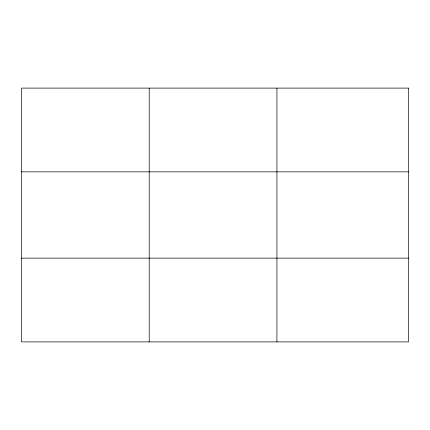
<?xml version="1.0" encoding="UTF-8"?>
<svg xmlns="http://www.w3.org/2000/svg" width="430" height="430" viewBox="0 0 430 430"><rect width="100%" height="100%" fill="white"/><g stroke="black" fill="none" stroke-linecap="round" stroke-linejoin="round"><path stroke-width="0.64" d="M149.21 88.102L149.21 341.898M276.92 88.102L276.92 341.898M21.5 171.855L408.5 171.855M21.5 258.145L408.5 258.145M408.5 88.102L408.5 341.898L21.5 341.898L21.5 88.102L408.5 88.102"/></g></svg>
